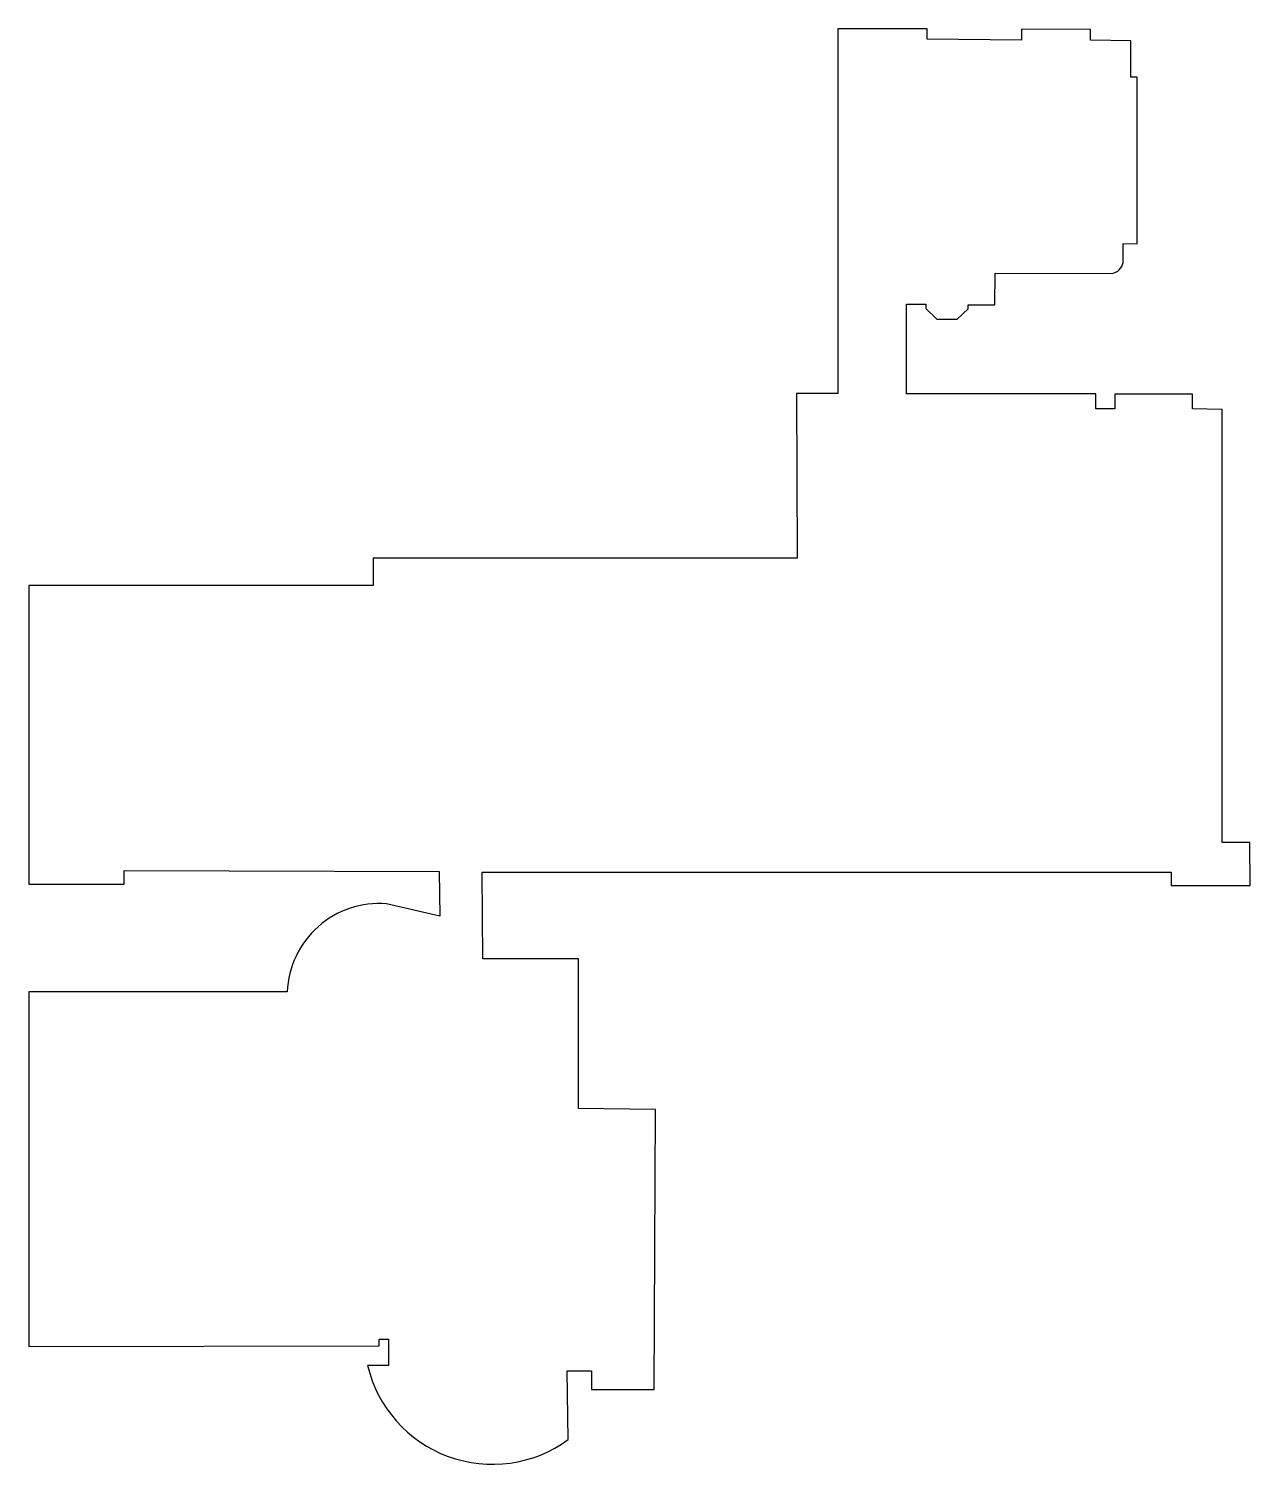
# Model space of a CAD drawing. Header units: millimetres. Extents: x 35 to 131, y 3 to 115.
import ezdxf

# ---------------------------------------------------------------- set-up
doc = ezdxf.new("R2010")
doc.units = ezdxf.units.MM
doc.layers.add('Contour', color=7, linetype='Continuous')

msp = doc.modelspace()

# ---------------------------------------------------------------- linework, layer by layer
at = {"layer": 'Contour'}
msp.add_lwpolyline([(98.41, 114.6), (98.41, 86.16), (95.18, 86.16), (95.22, 73.32), (62.19, 73.32), (62.19, 71.21), (35.34, 71.21), (35.34, 47.93), (42.78, 47.93), (42.78, 48.98), (67.33, 48.91), (67.38, 45.43), (63.23, 46.39, 0.426158), (55.49, 39.53), (35.34, 39.53), (35.34, 11.89), (62.65, 11.93), (62.65, 12.45), (63.37, 12.45), (63.37, 10.41), (61.75, 10.41, 0.536667), (77.39, 4.63), (77.31, 9.98), (79.21, 9.98), (79.21, 8.54), (84.08, 8.54), (84.18, 30.35), (78.18, 30.45), (78.18, 42.09), (70.72, 42.09), (70.69, 48.86), (124.38, 48.86), (124.38, 47.81), (130.55, 47.81), (130.5, 51.17), (128.36, 51.17), (128.36, 84.91), (126.03, 84.98), (126.03, 86.11), (119.98, 86.11), (119.98, 84.98), (118.5, 84.98), (118.5, 86.13), (103.74, 86.13), (103.74, 93.12), (105.25, 93.12), (105.25, 92.78), (106.11, 91.97), (107.7, 91.97), (108.56, 92.76), (108.56, 93.07), (110.63, 93.07), (110.65, 95.54), (119.77, 95.52, 0.315911), (120.63, 96.38), (120.63, 97.85), (121.74, 97.82), (121.74, 110.81), (121.24, 110.81), (121.24, 113.66), (118.09, 113.71), (118.09, 114.55), (112.71, 114.57), (112.71, 113.71), (105.37, 113.78), (105.37, 114.6), (98.41, 114.6)], format="xyb", dxfattribs=at)

doc.saveas('drawing.dxf')
